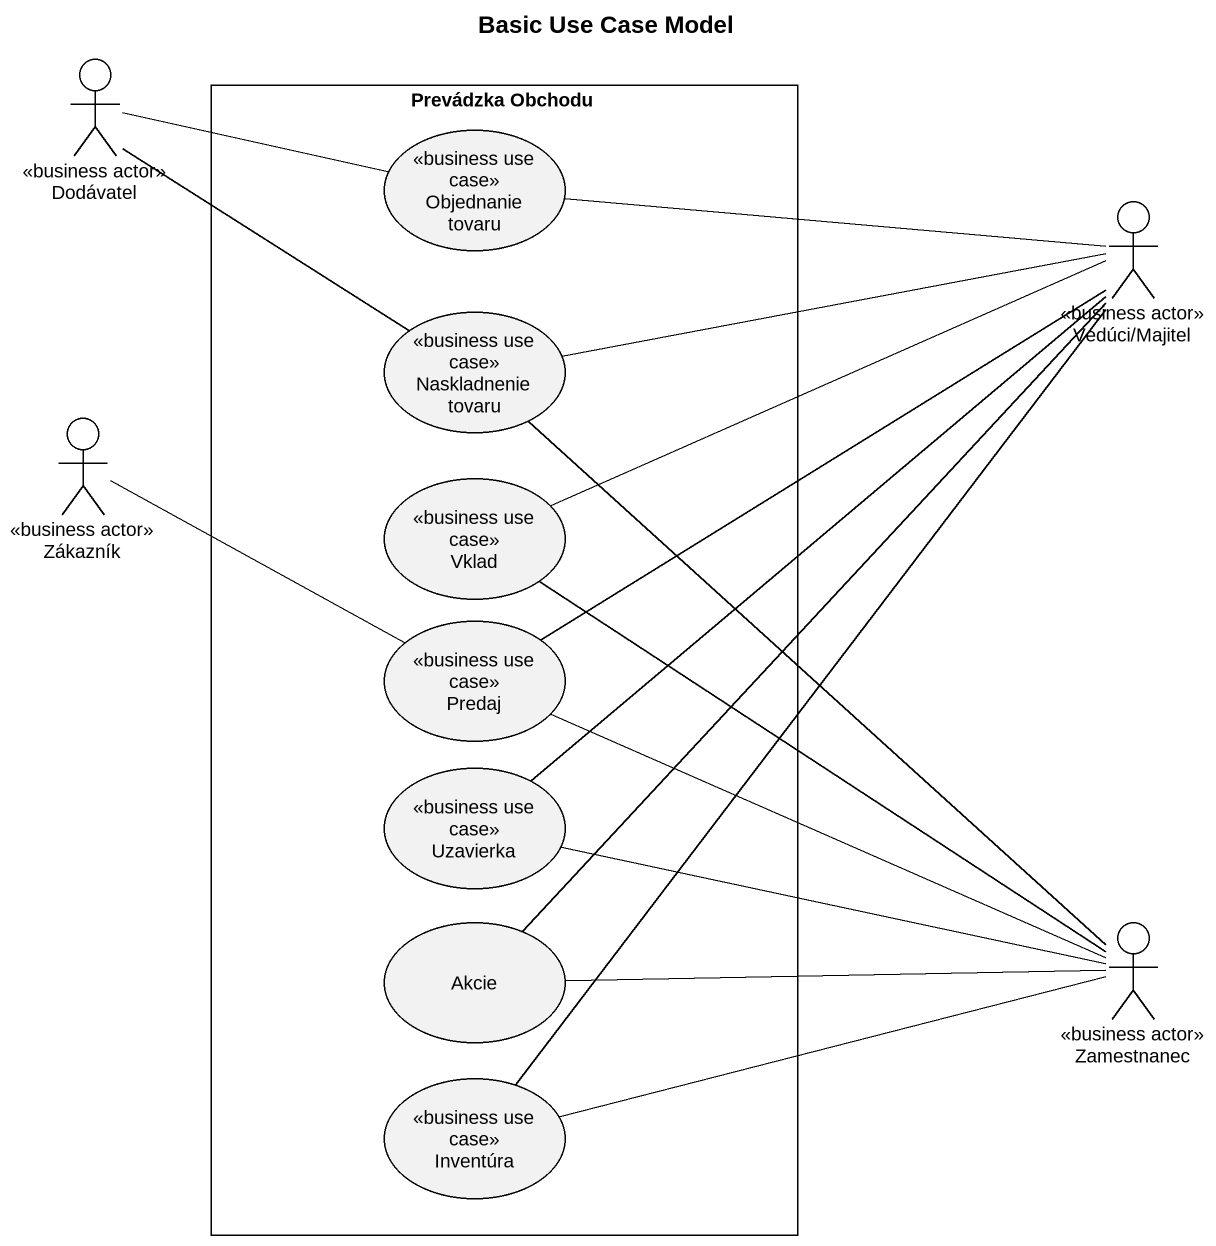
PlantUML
@startuml
title Basic Use Case Model
actor Dodávatel <<business actor>>
rectangle "Prevádzka Obchodu" as Prevádzka_Obchodu {
  usecase "Objednanie tovaru" as Objednanie_tovaru <<business use case>>
  usecase "Naskladnenie tovaru" as Naskladnenie_tovaru <<business use case>>
  usecase Vklad <<business use case>>
  usecase Predaj <<business use case>>
  usecase Uzavierka <<business use case>>
  usecase Akcie
  usecase Inventúra <<business use case>>
}
actor "Vedúci/Majitel" as Vedúci_Majitel <<business actor>>
actor Zákazník <<business actor>>
actor Zamestnanec <<business actor>>
Dodávatel -right- Objednanie_tovaru
Dodávatel -- Naskladnenie_tovaru
Vedúci_Majitel -left- Objednanie_tovaru
Vedúci_Majitel -left- Naskladnenie_tovaru
Vedúci_Majitel -left- Vklad
Vedúci_Majitel -- Predaj
Vedúci_Majitel -- Uzavierka
Vedúci_Majitel -- Inventúra
Zákazník -right- Predaj
Vklad -- Zamestnanec
Akcie -up- Vedúci_Majitel
Akcie -right- Zamestnanec
Zamestnanec -up- Naskladnenie_tovaru
Zamestnanec -left- Predaj
Zamestnanec -left- Uzavierka
Zamestnanec -left- Inventúra
@enduml
